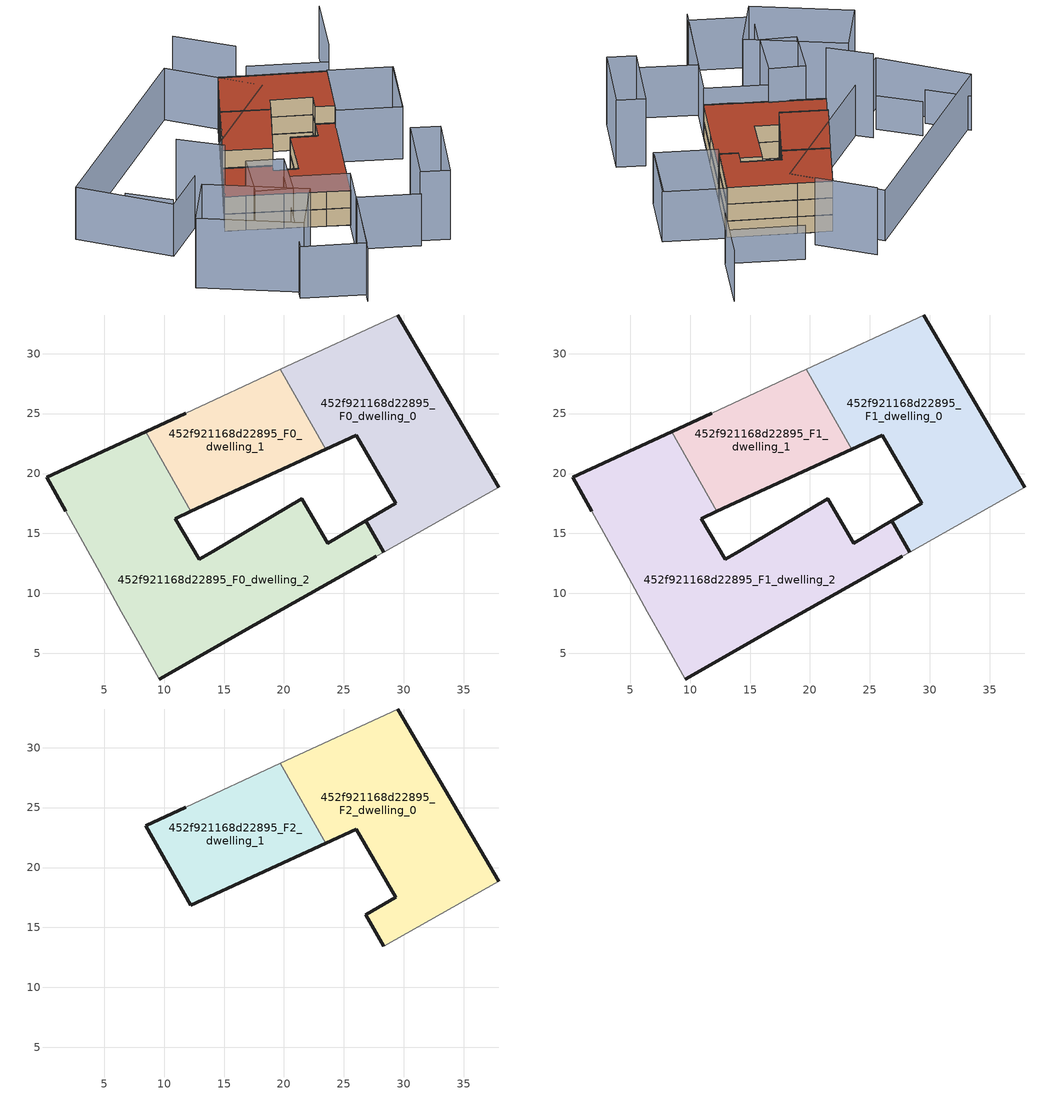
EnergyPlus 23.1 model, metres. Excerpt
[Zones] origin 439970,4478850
452f921168d22895_F0_dwelling_0
 floor ground (EU_floor_Construction): 37.92,18.86 32.3,28.46 29.51,33.23 19.7,28.69 23.47,22.01 26.04,23.19 29.33,17.53 26.84,16.07 28.32,13.44 z0
 wall outside (EU_wall_Construction): 29.51,33.23 32.3,28.46 37.92,18.86 / 28.32,13.44 26.84,16.07 29.33,17.53 26.04,23.19 23.47,22.01 z0:3
 wall adiabatic (EU_wall_Construction): 37.92,18.86 28.32,13.44 / 19.7,28.69 29.51,33.23 z0:3
 wall to 452f921168d22895_F0_dwelling_1 (EU_wall_Construction): 23.48,22.01 19.7,28.69 z0:3
452f921168d22895_F0_dwelling_1
 floor ground (EU_floor_Construction): 23.47,22.01 19.7,28.69 11.79,25.03 8.47,23.5 12.23,16.84 z0
 wall outside (EU_wall_Construction): 23.47,22.01 12.23,16.84 / 8.47,23.5 11.79,25.03 z0:3
 wall adiabatic (EU_wall_Construction): 11.79,25.03 19.7,28.69 z0:3
 wall to 452f921168d22895_F0_dwelling_2 (EU_wall_Construction): 12.23,16.84 8.47,23.5 z0:3
452f921168d22895_F0_dwelling_2
 floor ground (EU_floor_Construction): 27.71,13.09 28.32,13.44 26.84,16.07 23.65,14.19 21.48,17.87 14.11,13.53 12.94,12.84 10.93,16.24 12.23,16.84 8.47,23.5 0.21,19.68 1.79,16.87 4.65,11.75 6.44,8.47 7.79,6.03 9.59,2.85 17.59,7.37 z0
 wall outside (EU_wall_Construction): 1.79,16.87 0.21,19.68 8.47,23.5 / 12.23,16.84 10.93,16.24 12.94,12.84 14.11,13.53 21.48,17.87 23.65,14.19 26.84,16.07 / 27.71,13.09 17.59,7.37 9.59,2.85 / 26.83,16.07 28.32,13.44 z0:3
 wall adiabatic (EU_wall_Construction): 28.32,13.44 27.71,13.09 / 9.59,2.85 7.79,6.03 6.44,8.47 4.65,11.75 1.79,16.87 z0:3
452f921168d22895_F1_dwelling_0
 floor to 452f921168d22895_F0_dwelling_0 (EU_floor_Construction): 37.92,18.86 32.3,28.46 29.51,33.23 19.7,28.69 23.47,22.01 26.04,23.19 29.33,17.53 26.83,16.07 28.32,13.44 z3
 wall outside (EU_wall_Construction): 29.51,33.23 32.3,28.46 37.92,18.86 / 28.32,13.44 26.84,16.07 29.33,17.53 26.04,23.19 23.47,22.01 z3:6
 wall adiabatic (EU_wall_Construction): 37.92,18.86 28.32,13.44 / 19.7,28.69 29.51,33.23 z3:6
 wall to 452f921168d22895_F1_dwelling_1 (EU_wall_Construction): 23.48,22.01 19.7,28.69 z3:6
452f921168d22895_F1_dwelling_1
 floor to 452f921168d22895_F0_dwelling_1 (EU_floor_Construction): 23.47,22.01 19.7,28.69 11.79,25.03 8.47,23.5 12.23,16.84 z3
 wall outside (EU_wall_Construction): 23.47,22.01 12.23,16.84 / 8.47,23.5 11.79,25.03 z3:6
 wall adiabatic (EU_wall_Construction): 11.79,25.03 19.7,28.69 z3:6
 wall to 452f921168d22895_F1_dwelling_2 (EU_wall_Construction): 12.23,16.84 8.47,23.5 z3:6
452f921168d22895_F1_dwelling_2
 floor to 452f921168d22895_F0_dwelling_2 (EU_floor_Construction): 27.71,13.09 28.32,13.44 26.83,16.07 23.65,14.19 21.48,17.87 14.11,13.53 12.94,12.84 10.93,16.24 12.23,16.84 8.47,23.5 0.21,19.68 1.79,16.87 4.65,11.75 6.44,8.47 7.79,6.03 9.59,2.85 17.59,7.37 z3
 wall outside (EU_wall_Construction): 1.79,16.87 0.21,19.68 8.47,23.5 / 12.23,16.84 10.93,16.24 12.94,12.84 14.11,13.53 21.48,17.87 23.65,14.19 26.84,16.07 / 27.71,13.09 17.59,7.37 9.59,2.85 / 26.83,16.07 28.32,13.44 z3:6
 wall adiabatic (EU_wall_Construction): 28.32,13.44 27.71,13.09 / 9.59,2.85 7.79,6.03 6.44,8.47 4.65,11.75 1.79,16.87 z3:6
 roof outside (EU_roof_Construction): 26.84,16.07 28.32,13.44 27.71,13.09 17.59,7.37 9.59,2.85 7.79,6.03 6.44,8.47 4.65,11.75 1.79,16.87 0.21,19.68 8.47,23.5 12.23,16.84 10.93,16.24 12.94,12.84 14.11,13.53 21.48,17.87 23.65,14.19 z6
452f921168d22895_F2_dwelling_0
 floor to 452f921168d22895_F1_dwelling_0 (EU_floor_Construction): 37.92,18.86 32.3,28.46 29.51,33.23 19.7,28.69 23.47,22.01 26.04,23.19 29.33,17.53 26.83,16.07 28.32,13.44 z6
 wall outside (EU_wall_Construction): 28.32,13.44 26.84,16.07 29.33,17.53 26.04,23.19 23.47,22.01 / 29.51,33.23 32.3,28.46 37.92,18.86 z6:9
 wall adiabatic (EU_wall_Construction): 37.92,18.86 28.32,13.44 / 19.7,28.69 29.51,33.23 z6:9
 wall to 452f921168d22895_F2_dwelling_1 (EU_wall_Construction): 23.48,22.01 19.7,28.69 z6:9
 roof outside (EU_roof_Construction): 32.3,28.46 37.92,18.86 28.32,13.44 26.84,16.07 29.33,17.53 26.04,23.19 23.47,22.01 19.7,28.69 29.51,33.23 z9
452f921168d22895_F2_dwelling_1
 floor to 452f921168d22895_F1_dwelling_1 (EU_floor_Construction): 23.47,22.01 19.7,28.69 11.79,25.03 8.47,23.5 12.23,16.84 z6
 wall outside (EU_wall_Construction): 23.47,22.01 12.23,16.84 8.47,23.5 11.79,25.03 z6:9
 wall adiabatic (EU_wall_Construction): 11.79,25.03 19.7,28.69 z6:9
 roof outside (EU_roof_Construction): 19.7,28.69 23.47,22.01 12.23,16.84 8.47,23.5 11.79,25.03 z9
shading: 45.73,21.88 56.26,27.97 / -11.39,-8.94 2.99,-0.88 / 2.99,-0.88 7.85,-9.57 / 32.64,4.22 42.99,10.21 / 9.65,2.88 -9.66,-8.02 / -9.66,-8.02 -14.66,0.84 / -14.66,0.84 4.64,11.75 / 4.64,11.75 9.65,2.88 / 27,12.69 38.05,18.94 / 38.05,18.94 43.07,10.06 / 43.07,10.06 32.01,3.82 / 32.01,3.82 27,12.69 / -10.89,39.59 28.99,41.97 / 28.99,41.97 29.93,26.12 / 29.93,26.12 -9.94,23.74 / -9.94,23.74 -10.89,39.59 z0:9; 34.55,32.48 33.77,42.61 / 9.16,-8.85 21.42,-2.02 / 21.42,-2.02 23.67,-6.07 / 23.67,-6.07 11.42,-12.9 / 11.42,-12.9 9.16,-8.85 / -12.57,1.04 -17.76,16.81 / -17.76,16.81 -7.52,20.18 / -7.52,20.18 -2.33,4.41 / -2.33,4.41 -12.57,1.04 / 4.89,11.9 -3.17,6.87 / -3.17,6.87 -6.27,11.84 / -6.27,11.84 1.79,16.87 / 1.79,16.87 4.89,11.9 z0:12; -0.97,27.17 0.22,19.65 z0:15; -4.67,34.01 -3.6,26.52 / 45.7,21.85 39.39,32.83 / -9.25,40.27 -8.53,32.8 z0:6
[Building]
EU S2 Campaign: North Axis=0; Terrain=City; Solar Distribution=FullExterior
[Site:Location]
Madrid: Latitude=40.5; Longitude=-3.5; Time Zone=1; Elevation=609
[SizingPeriod:WeatherFileDays]
AnnualSizingPeriod: Begin Month=1; Begin Day of Month=1; End Month=12; End Day of Month=31; Day of Week for Start Day=Monday; Use Weather File Daylight Saving Period=No; Use Weather File Rain and Snow Indicators=No
[MATERIAL]
EU_InternalMass_Material: Roughness=MediumRough; Thickness=0.1; Conductivity=1; Density=1800; Specific Heat=900; Thermal Absorptance=0.9; Solar Absorptance=0.7; Visible Absorptance=0.7
[MATERIAL:NOMASS] Roughness=MediumRough; Thermal Absorptance=0.9; Solar Absorptance=0.7; Visible Absorptance=0.7
Name | Thermal Resistance
EU_wall_NoMass | 0.419739
EU_roof_NoMass | 0.352165
EU_floor_NoMass | 0.608284
[CONSTRUCTION]
EU_wall_Construction: EU_wall_NoMass
EU_roof_Construction: EU_roof_NoMass
EU_floor_Construction: EU_floor_NoMass
EU_InternalMass_Construction: EU_InternalMass_Material
[ZONE] Type=1; Multiplier=1; Ceiling Height=autocalculate; Floor Area=autocalculate; Part of Total Floor Area=Yes
Name | Volume
452f921168d22895_F0_dwelling_0 | 501.265
452f921168d22895_F1_dwelling_0; 452f921168d22895_F2_dwelling_0 | 501.266
452f921168d22895_F0_dwelling_1 | 283.473
452f921168d22895_F1_dwelling_1; 452f921168d22895_F2_dwelling_1 | 283.472
452f921168d22895_F0_dwelling_2; 452f921168d22895_F1_dwelling_2 | 719.105
[INTERNALMASS] Construction=EU_InternalMass_Construction
Name | Zone or ZoneList | Surface Area
452f921168d22895_F0_dwelling_0_EU_InternalMass | 452f921168d22895_F0_dwelling_0 | 167.088
452f921168d22895_F0_dwelling_1_EU_InternalMass | 452f921168d22895_F0_dwelling_1 | 94.4908
452f921168d22895_F0_dwelling_2_EU_InternalMass | 452f921168d22895_F0_dwelling_2 | 239.702
452f921168d22895_F1_dwelling_0_EU_InternalMass | 452f921168d22895_F1_dwelling_0 | 167.088
452f921168d22895_F1_dwelling_1_EU_InternalMass | 452f921168d22895_F1_dwelling_1 | 94.4908
452f921168d22895_F1_dwelling_2_EU_InternalMass | 452f921168d22895_F1_dwelling_2 | 239.702
452f921168d22895_F2_dwelling_0_EU_InternalMass | 452f921168d22895_F2_dwelling_0 | 250.647
452f921168d22895_F2_dwelling_1_EU_InternalMass | 452f921168d22895_F2_dwelling_1 | 250.642
[OTHEREQUIPMENT] Fuel Type=Electricity; Design Level Calculation Method=Watts/Area; Power per Zone Floor Area=1; Fraction Latent=0; Fraction Radiant=0; Fraction Lost=0; Carbon Dioxide Generation Rate=0; EndUse Subcategory=EU_Step8_InternalGains
Name | Zone or ZoneList or Space or SpaceList | Schedule
EU_Step8_InternalGain_452f921168d22895_F0_dwelling_0_f000 | 452f921168d22895_F0_dwelling_0 | EU_Step8_GainSchedule_452f921168d22895_F0_dwelling_0_f000
EU_Step8_InternalGain_452f921168d22895_F0_dwelling_1_f000 | 452f921168d22895_F0_dwelling_1 | EU_Step8_GainSchedule_452f921168d22895_F0_dwelling_1_f000
EU_Step8_InternalGain_452f921168d22895_F0_dwelling_2_f000 | 452f921168d22895_F0_dwelling_2 | EU_Step8_GainSchedule_452f921168d22895_F0_dwelling_2_f000
EU_Step8_InternalGain_452f921168d22895_F1_dwelling_0_f000 | 452f921168d22895_F1_dwelling_0 | EU_Step8_GainSchedule_452f921168d22895_F1_dwelling_0_f000
EU_Step8_InternalGain_452f921168d22895_F1_dwelling_1_f000 | 452f921168d22895_F1_dwelling_1 | EU_Step8_GainSchedule_452f921168d22895_F1_dwelling_1_f000
EU_Step8_InternalGain_452f921168d22895_F1_dwelling_2_f000 | 452f921168d22895_F1_dwelling_2 | EU_Step8_GainSchedule_452f921168d22895_F1_dwelling_2_f000
EU_Step8_InternalGain_452f921168d22895_F2_dwelling_0_f000 | 452f921168d22895_F2_dwelling_0 | EU_Step8_GainSchedule_452f921168d22895_F2_dwelling_0_f000
EU_Step8_InternalGain_452f921168d22895_F2_dwelling_1_f000 | 452f921168d22895_F2_dwelling_1 | EU_Step8_GainSchedule_452f921168d22895_F2_dwelling_1_f000
[ZONEVENTILATION:DESIGNFLOWRATE] Schedule=EU_AlwaysOn; Design Flow Rate Calculation Method=AirChanges/Hour; Air Changes per Hour=0.703302; Ventilation Type=Natural; Fan Pressure Rise=0; Fan Total Efficiency=1; Constant Term Coefficient=1; Temperature Term Coefficient=0; Velocity Term Coefficient=0; Velocity Squared Term Coefficient=0; Minimum Indoor Temperature=-100; Maximum Indoor Temperature=100; Delta Temperature=-100; Minimum Outdoor Temperature=-100; Maximum Outdoor Temperature=100; Maximum Wind Speed=40
Name | Zone or ZoneList or Space or SpaceList
EU_ConstantAir_452f921168d22895_F0_dwelling_0 | 452f921168d22895_F0_dwelling_0
EU_ConstantAir_452f921168d22895_F0_dwelling_1 | 452f921168d22895_F0_dwelling_1
EU_ConstantAir_452f921168d22895_F0_dwelling_2 | 452f921168d22895_F0_dwelling_2
EU_ConstantAir_452f921168d22895_F1_dwelling_0 | 452f921168d22895_F1_dwelling_0
EU_ConstantAir_452f921168d22895_F1_dwelling_1 | 452f921168d22895_F1_dwelling_1
EU_ConstantAir_452f921168d22895_F1_dwelling_2 | 452f921168d22895_F1_dwelling_2
EU_ConstantAir_452f921168d22895_F2_dwelling_0 | 452f921168d22895_F2_dwelling_0
EU_ConstantAir_452f921168d22895_F2_dwelling_1 | 452f921168d22895_F2_dwelling_1
[HVACTEMPLATE:THERMOSTAT] Constant Heating Setpoint=20; Constant Cooling Setpoint=50
EU_HeatOnly_452f921168d22895_F0_dwelling_0; EU_HeatOnly_452f921168d22895_F0_dwelling_1; EU_HeatOnly_452f921168d22895_F0_dwelling_2; EU_HeatOnly_452f921168d22895_F1_dwelling_0; EU_HeatOnly_452f921168d22895_F1_dwelling_1; EU_HeatOnly_452f921168d22895_F1_dwelling_2; EU_HeatOnly_452f921168d22895_F2_dwelling_0; EU_HeatOnly_452f921168d22895_F2_dwelling_1
[HVACTEMPLATE:ZONE:IDEALLOADSAIRSYSTEM] System Availability Schedule=EU_AlwaysOn; Maximum Heating Supply Air Temperature=50; Minimum Cooling Supply Air Temperature=13; Maximum Heating Supply Air Humidity Ratio=0.0156; Minimum Cooling Supply Air Humidity Ratio=0.0077; Heating Limit=NoLimit; Cooling Limit=NoLimit; Heating Availability Schedule=EU_AlwaysOn; Cooling Availability Schedule=EU_CoolingOff; Dehumidification Control Type=ConstantSensibleHeatRatio; Cooling Sensible Heat Ratio=0.7; Dehumidification Setpoint=60; Humidification Control Type=None; Humidification Setpoint=30; Outdoor Air Method=None; Outdoor Air Flow Rate per Person=0.00944; Outdoor Air Flow Rate per Zone Floor Area=0; Outdoor Air Flow Rate per Zone=0; Demand Controlled Ventilation Type=None; Outdoor Air Economizer Type=NoEconomizer; Heat Recovery Type=None; Sensible Heat Recovery Effectiveness=0.7; Latent Heat Recovery Effectiveness=0.65
Name | Template Thermostat
452f921168d22895_F0_dwelling_0 | EU_HeatOnly_452f921168d22895_F0_dwelling_0
452f921168d22895_F0_dwelling_1 | EU_HeatOnly_452f921168d22895_F0_dwelling_1
452f921168d22895_F0_dwelling_2 | EU_HeatOnly_452f921168d22895_F0_dwelling_2
452f921168d22895_F1_dwelling_0 | EU_HeatOnly_452f921168d22895_F1_dwelling_0
452f921168d22895_F1_dwelling_1 | EU_HeatOnly_452f921168d22895_F1_dwelling_1
452f921168d22895_F1_dwelling_2 | EU_HeatOnly_452f921168d22895_F1_dwelling_2
452f921168d22895_F2_dwelling_0 | EU_HeatOnly_452f921168d22895_F2_dwelling_0
452f921168d22895_F2_dwelling_1 | EU_HeatOnly_452f921168d22895_F2_dwelling_1
[SIZING:ZONE] Zone Cooling Design Supply Air Temperature Input Method=SupplyAirTemperature; Zone Cooling Design Supply Air Temperature=13; Zone Heating Design Supply Air Temperature Input Method=SupplyAirTemperature; Zone Heating Design Supply Air Temperature=50; Zone Cooling Design Supply Air Humidity Ratio=0.008; Zone Heating Design Supply Air Humidity Ratio=0.008; Cooling Design Air Flow Method=DesignDay; Cooling Design Air Flow Rate=0; Cooling Minimum Air Flow per Zone Floor Area=0.000762; Cooling Minimum Air Flow=0; Cooling Minimum Air Flow Fraction=0.2; Heating Design Air Flow Method=DesignDay; Heating Design Air Flow Rate=0; Heating Maximum Air Flow per Zone Floor Area=0.002032; Heating Maximum Air Flow=0.141576; Heating Maximum Air Flow Fraction=0.3; Account for Dedicated Outdoor Air System=No; Dedicated Outdoor Air System Control Strategy=NeutralSupplyAir; Dedicated Outdoor Air Low Setpoint Temperature for Design=autosize; Dedicated Outdoor Air High Setpoint Temperature for Design=autosize; Zone Load Sizing Method=Sensible Load Only No Latent Load; Zone Latent Cooling Design Supply Air Humidity Ratio Input Method=HumidityRatioDifference; Zone Cooling Design Supply Air Humidity Ratio Difference=0.005; Zone Latent Heating Design Supply Air Humidity Ratio Input Method=HumidityRatioDifference; Zone Humidification Design Supply Air Humidity Ratio Difference=0.005
452f921168d22895_F0_dwelling_0; 452f921168d22895_F0_dwelling_1; 452f921168d22895_F0_dwelling_2; 452f921168d22895_F1_dwelling_0; 452f921168d22895_F1_dwelling_1; 452f921168d22895_F1_dwelling_2; 452f921168d22895_F2_dwelling_0; 452f921168d22895_F2_dwelling_1
[SCHEDULE:CONSTANT]
Name | Hourly Value
EU_AlwaysOn | 1
EU_CoolingOff | 0
[SCHEDULE:FILE] Column Number=1; Rows to Skip at Top=0; Number of Hours of Data=8760; Column Separator=Comma; Interpolate to Timestep=No; Minutes per Item=60; Adjust Schedule for Daylight Savings=Yes
Name | File
EU_Step8_GainSchedule_452f921168d22895_F0_dwelling_0_f000 | ../../schedules/452f921168d22895/452f921168d22895_F0_dwelling_0_f000_gain.csv
EU_Step8_GainSchedule_452f921168d22895_F0_dwelling_1_f000 | ../../schedules/452f921168d22895/452f921168d22895_F0_dwelling_1_f000_gain.csv
EU_Step8_GainSchedule_452f921168d22895_F0_dwelling_2_f000 | ../../schedules/452f921168d22895/452f921168d22895_F0_dwelling_2_f000_gain.csv
EU_Step8_GainSchedule_452f921168d22895_F1_dwelling_0_f000 | ../../schedules/452f921168d22895/452f921168d22895_F1_dwelling_0_f000_gain.csv
EU_Step8_GainSchedule_452f921168d22895_F1_dwelling_1_f000 | ../../schedules/452f921168d22895/452f921168d22895_F1_dwelling_1_f000_gain.csv
EU_Step8_GainSchedule_452f921168d22895_F1_dwelling_2_f000 | ../../schedules/452f921168d22895/452f921168d22895_F1_dwelling_2_f000_gain.csv
EU_Step8_GainSchedule_452f921168d22895_F2_dwelling_0_f000 | ../../schedules/452f921168d22895/452f921168d22895_F2_dwelling_0_f000_gain.csv
EU_Step8_GainSchedule_452f921168d22895_F2_dwelling_1_f000 | ../../schedules/452f921168d22895/452f921168d22895_F2_dwelling_1_f000_gain.csv
